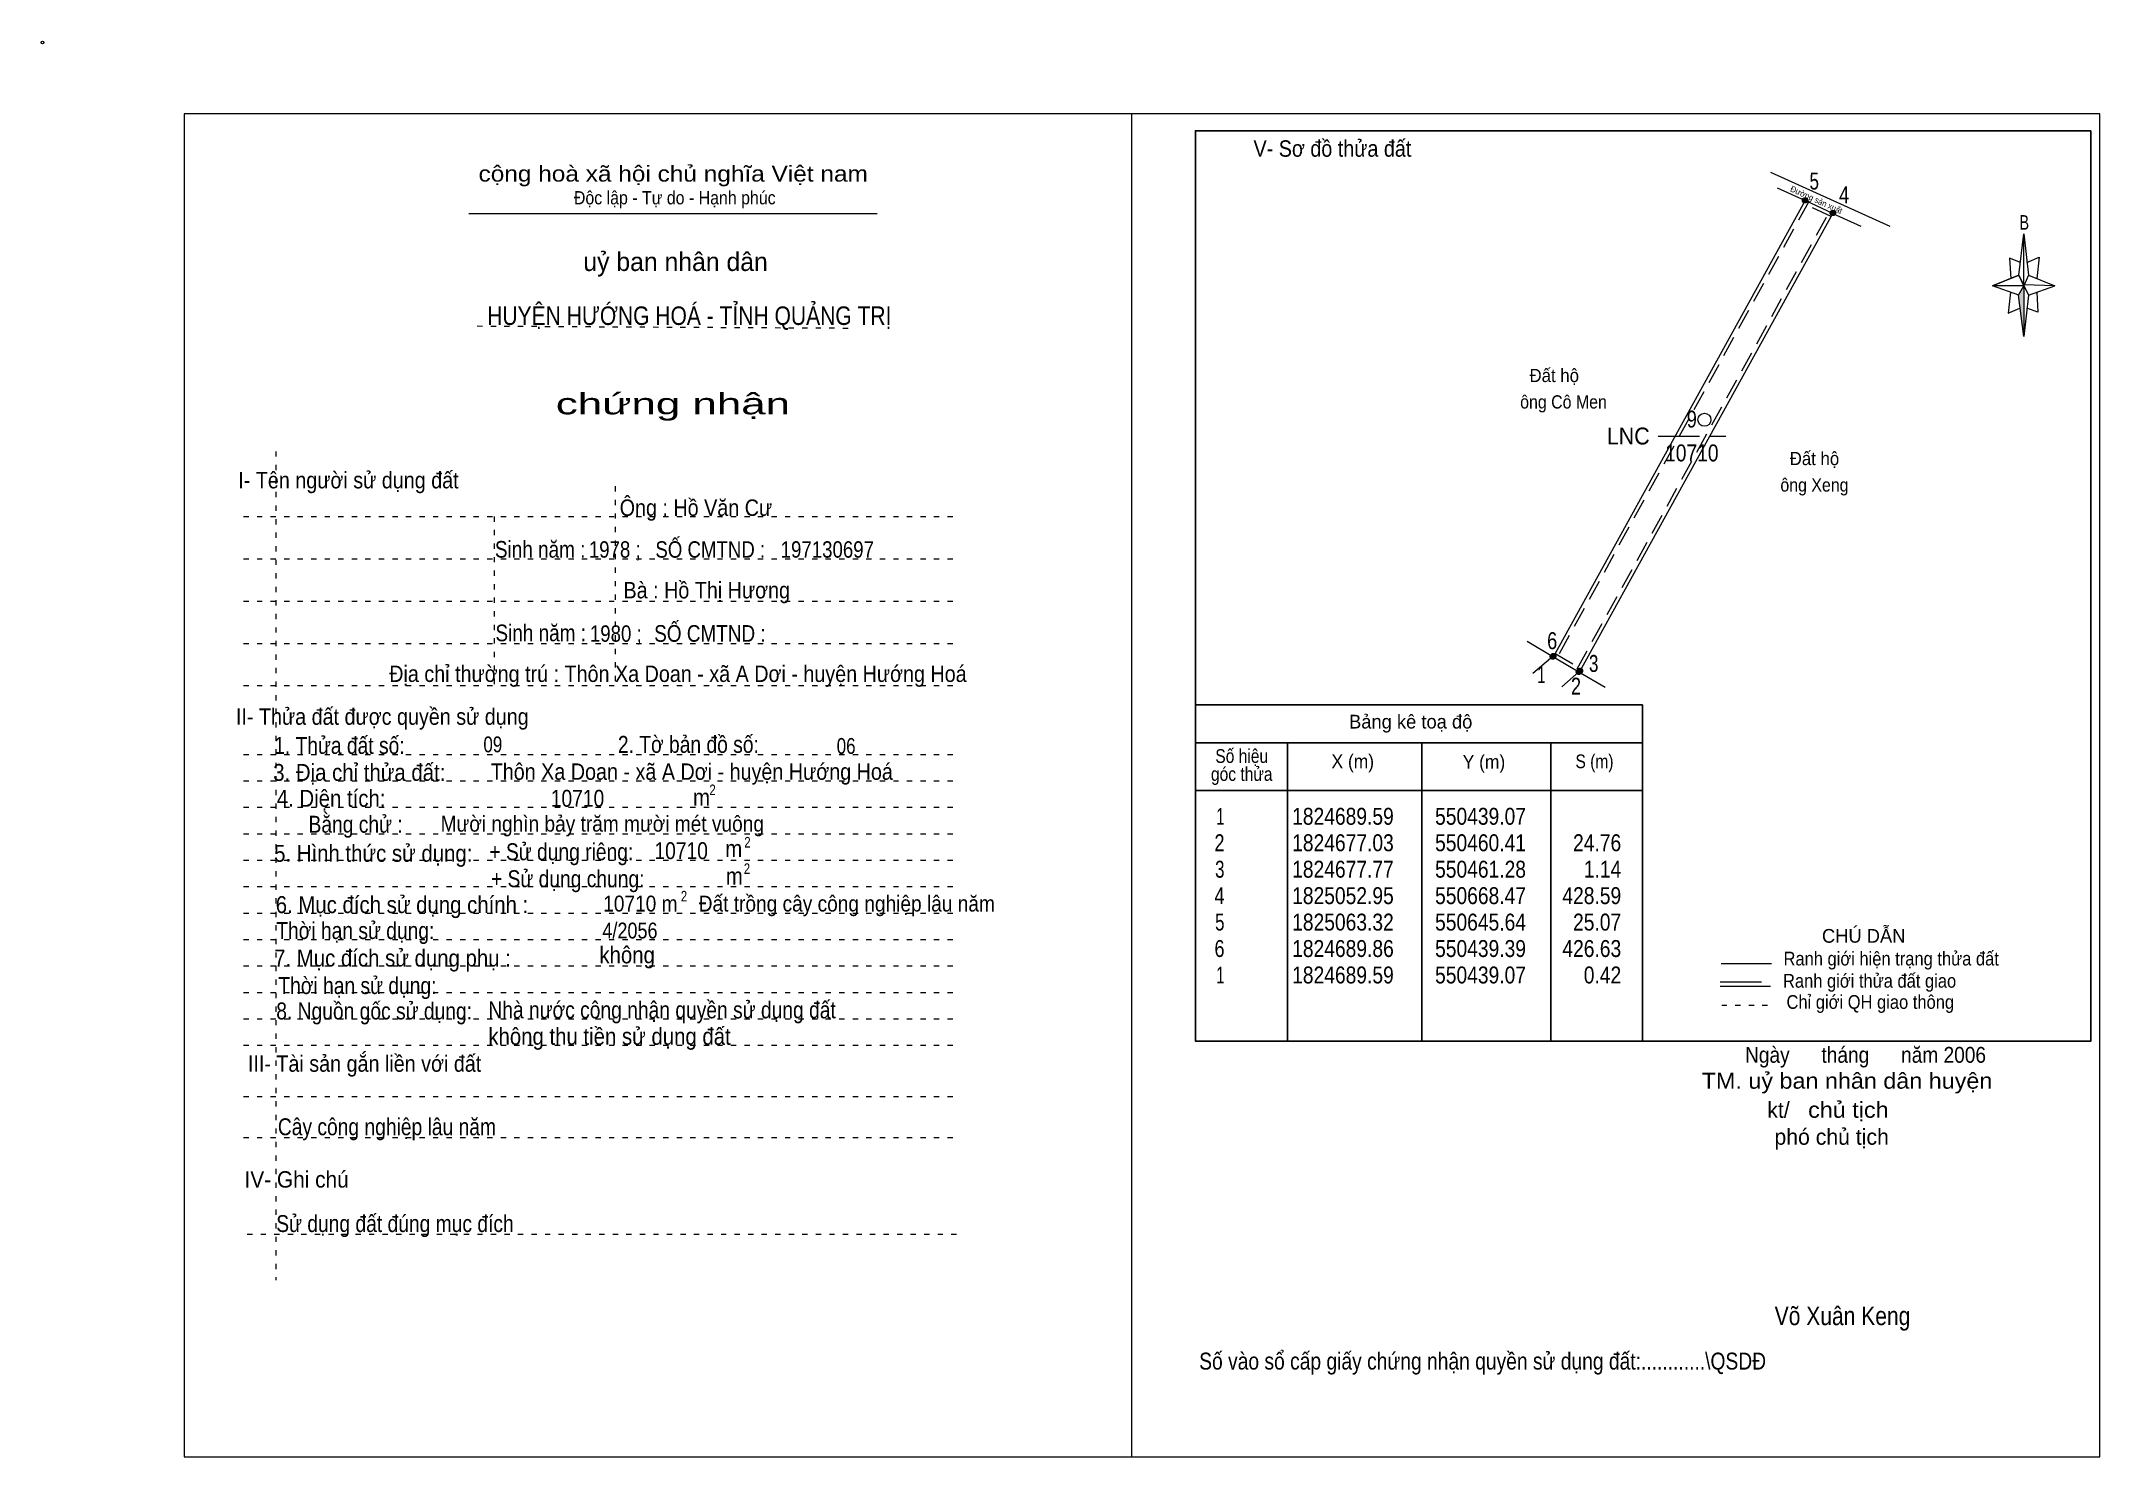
# Model space of a CAD drawing. Header units: centimetres. Extents: x -1.6 to 37.4, y -1.3 to 25.5.
import ezdxf
from ezdxf.enums import TextEntityAlignment as Align

# ---------------------------------------------------------------- set-up
doc = ezdxf.new("R2010")
doc.units = ezdxf.units.CM
doc.header["$LTSCALE"] = 0.13
for name, pattern in [('DOTTED', [1.5, 0.3, -1.2]), ('LONG_DASHED', [7.5, 6, -1.5]), ('MEDIUM_DASHED', [4.5, 3, -1.5])]:
    doc.linetypes.add(name, pattern=pattern)
for name, color, linetype, lineweight in [('1', 7, 'DOTTED', 13), ('10', 7, 'Continuous', 13), ('2', 7, 'Continuous', 25), ('3', 7, 'Continuous', 13), ('30', 7, 'Continuous', 13), ('32', 7, 'LONG_DASHED', 13), ('33', 7, 'LONG_DASHED', 13), ('35', 7, 'Continuous', 13)]:
    doc.layers.add(name, color=color, linetype=linetype, lineweight=lineweight)

msp = doc.modelspace()

# ---------------------------------------------------------------- hatches: boundary and pattern name
at = {"layer": '30'}
msp.add_hatch(color=256, dxfattribs=at).paths.add_polyline_path([(35.91, 20.87), (35.91, 19.91), (35.81, 20.69)])
at = {"layer": '32'}
for points in [[(31.8256, 22.486, 1), (31.7256, 22.486, 1)], [(32.3524, 22.2467, 1), (32.2524, 22.2467, 1)], [(27.0583, 13.861, 1), (26.9583, 13.861, 1)], [(27.0657, 13.8673, 1), (26.9657, 13.8673, 1)], [(27.5709, 13.5882, 1), (27.4709, 13.5882, 1)], [(27.5508, 13.5712, 1), (27.4508, 13.5712, 1)]]:
    msp.add_hatch(color=256, dxfattribs=at).paths.add_polyline_path(points)

# ---------------------------------------------------------------- linework, layer by layer
at = {"layer": '1', "linetype": 'Continuous'}
msp.add_line((6.51, 22.24), (14.23, 22.24), dxfattribs=at)
at = {"layer": '1'}
for p, q in [((6.67, 20.11), (13.82, 20.07)), ((2.86, 17.74), (2.86, 2.07)), ((9.28, 17.08), (9.28, 13.31)), ((2.25, 16.51), (15.75, 16.51)), ((6.99, 16.51), (6.99, 13.31)), ((2.25, 15.71), (15.75, 15.71)), ((2.25, 14.91), (15.75, 14.91)), ((2.25, 14.11), (15.75, 14.11)), ((2.25, 13.31), (15.75, 13.31)), ((2.25, 12.01), (15.75, 12.01)), ((2.25, 11.51), (15.75, 11.51)), ((2.25, 11.01), (15.75, 11.01)), ((2.25, 10.51), (15.75, 10.51)), ((2.25, 10.01), (15.75, 10.01)), ((2.25, 9.51), (15.75, 9.51)), ((2.25, 9.01), (15.75, 9.01)), ((2.25, 8.51), (15.75, 8.51)), ((2.25, 8.01), (15.75, 8.01)), ((2.25, 7.51), (15.75, 7.51)), ((2.25, 7.01), (15.75, 7.01)), ((2.25, 6.51), (15.75, 6.51)), ((2.25, 5.54), (15.75, 5.54)), ((2.25, 4.77), (15.75, 4.77)), ((2.32, 2.94), (15.82, 2.94))]:
    msp.add_line(p, q, dxfattribs=at)
at = {"layer": '1', "linetype": 'Continuous'}
msp.add_circle((29.874, 18.3372), 0.124, dxfattribs=at)
at = {"layer": '10'}
for p, q in [((31.12, 23.02), (33.38, 22)), ((31.25, 22.72), (31.78, 22.48)), ((32.3, 22.24), (32.83, 22)), ((26.52, 14.15), (27.01, 13.86)), ((27.01, 13.86), (26.63, 13.54)), ((27.5, 13.57), (27.18, 13.29)), ((27.5, 13.57), (28, 13.28))]:
    msp.add_line(p, q, dxfattribs=at)
at = {"layer": '10', "linetype": 'MEDIUM_DASHED'}
for p, q in [((31.84, 22.45), (27.08, 13.83)), ((32.27, 22.18), (31.75, 22.42)), ((27.05, 13.92), (27.54, 13.63))]:
    msp.add_line(p, q, dxfattribs=at)
at = {"layer": '10'}
for points in [[(31.78, 22.48), (27.02, 13.86), (27.01, 13.86), (27.5, 13.57)], [(27.5, 13.57), (27.52, 13.58), (32.3, 22.24), (31.78, 22.48)]]:
    msp.add_lwpolyline(points, dxfattribs=at)
at = {"layer": '10', "linetype": 'MEDIUM_DASHED'}
msp.add_lwpolyline([(27.47, 13.63), (27.47, 13.63), (32.24, 22.27)], dxfattribs=at)
at = {"layer": '10'}
msp.add_circle((-1.55, 25.47), 0.025, dxfattribs=at)
at = {"layer": '2'}
for p, q in [((20.25, 12.95), (28.7, 12.95)), ((28.7, 6.59), (28.7, 12.95)), ((20.25, 12.23), (28.7, 12.23)), ((21.99, 6.59), (21.99, 12.23)), ((24.53, 10.89), (24.53, 12.23)), ((26.97, 12.23), (26.97, 6.59)), ((20.25, 11.33), (28.7, 11.33))]:
    msp.add_line(p, q, dxfattribs=at)
msp.add_lwpolyline([(37.18, 23.8), (20.25, 23.8), (20.25, 6.59), (37.18, 6.59)], close=True, dxfattribs=at)
msp.add_lwpolyline([(24.53, 6.59), (24.53, 10.39), (24.53, 10.89)], dxfattribs=at)
at = {"layer": '3'}
msp.add_line((19.04, 24.12), (19.04, -1.27), dxfattribs=at)
for points in [[(19.04, 24.12), (1.13, 24.12), (1.13, -1.27), (19.04, -1.27)], [(19.04, -1.27), (37.35, -1.27), (37.35, 24.12), (19.04, 24.12)]]:
    msp.add_lwpolyline(points, dxfattribs=at)
at = {"layer": '30'}
for p, q in [((35.82, 21.07), (35.91, 21.85)), ((36, 21.07), (36.5, 20.87)), ((35.82, 20.69), (35.32, 20.87)), ((36, 20.69), (35.91, 19.91)), ((36.16, 20.75), (36.18, 20.37)), ((36.18, 20.37), (35.97, 20.45))]:
    msp.add_line(p, q, dxfattribs=at)
for points in [[(35.91, 21.85), (36, 21.07), (35.91, 20.87)], [(35.91, 20.87), (35.32, 20.87), (35.82, 21.07), (36, 20.69), (36.5, 20.87), (35.91, 20.89)], [(35.91, 20.87), (35.91, 19.91), (35.81, 20.69)]]:
    msp.add_lwpolyline(points, close=True, dxfattribs=at)
for points in [[(35.97, 21.31), (36.2, 21.41), (36.16, 21.01)], [(35.91, 20.87), (35.82, 21.07), (35.32, 20.87)], [(35.85, 21.31), (35.64, 21.39), (35.67, 21.01)], [(35.66, 20.75), (35.62, 20.35), (35.84, 20.45)], [(35.91, 20.87), (36, 20.69), (36.5, 20.87)]]:
    msp.add_lwpolyline(points, dxfattribs=at)
at = {"layer": '32'}
for centre in [(31.7756, 22.486), (32.3024, 22.2467), (27.0083, 13.861), (27.0157, 13.8673), (27.5209, 13.5882), (27.5008, 13.5712)]:
    msp.add_circle(centre, 0.05, dxfattribs=at)
at = {"layer": '33'}
msp.add_line((29, 18.03), (30.28, 18.03), dxfattribs=at)
at = {"layer": '35'}
for p, q in [((30.19, 8.06), (31.14, 8.06)), ((30.17, 7.63), (31.12, 7.63))]:
    msp.add_line(p, q, dxfattribs=at)
at = {"layer": '35', "linetype": 'LONG_DASHED'}
msp.add_line((30.17, 7.71), (31.12, 7.71), dxfattribs=at)
at = {"layer": '35', "linetype": 'DOTTED'}
msp.add_line((30.2, 7.27), (31.19, 7.27), dxfattribs=at)

# ---------------------------------------------------------------- texts
at = {"layer": '1'}
for s, height, width, p in [('V- Sơ đồ thửa đất', 0.31, 0.9, (22.84, 23.31)), ('cộng hoà xã hội chủ nghĩa Việt nam', 0.3, 1.15, (10.375, 22.84)), ('Độc lập - Tự do - Hạnh phúc', 0.25, 0.9, (10.405, 22.41)), ('chứng nhận', 0.4, 1.55, (10.37, 18.44)), ('I- Tên người sử dụng đất', 0.31, 0.9, (4.235, 17.04)), ('II- Thửa đất được quyền sử dụng', 0.31, 0.9, (4.875, 12.57)), ('III- Tài sản gắn liền với đất', 0.31, 0.9, (4.54, 6.01)), ('IV- Ghi chú', 0.31, 0.95, (3.255, 3.82))]:
    msp.add_text(s, height=height, dxfattribs=dict(at, width=width)).set_placement(p, align=Align.CENTER)
at = {"layer": '1', "width": 0.95}
msp.add_text('Đường sản xuất', height=0.1154, rotation=335.571, dxfattribs=at).set_placement((31.9661, 22.4428), align=Align.CENTER)
at = {"layer": '1'}
msp.add_text('uỷ ban nhân dân', height=0.35, dxfattribs=at).set_placement((10.42, 21.15), align=Align.CENTER)
at = {"layer": '10'}
for s, width, p in [('  Đất hộ', 0.95, (26.39, 19.05)), ('ông Cô Men', 0.9, (26.39, 18.55)), ('  Đất hộ', 0.95, (31.31, 17.48)), ('ông Xeng', 0.9, (31.31, 16.98))]:
    msp.add_text(s, height=0.25, dxfattribs=dict(at, width=width)).set_placement(p)
for s, height, width, p in [('Ông : Hồ Văn Cư', 0.31, 0.9, (10.805, 16.52)), ('Sinh năm :', 0.3149, 0.85, (7.86, 15.73)), ('1978 ;', 0.31, 0.85, (9.27, 15.73)), ('SỐ CMTND :   197130697', 0.31, 0.85, (12.105, 15.73)), ('Bà : Hồ Thị Hương', 0.31, 0.9, (11.01, 14.96)), ('Sinh năm :', 0.3149, 0.85, (7.87, 14.15)), ('1980 ;', 0.31, 0.85, (9.29, 14.14)), ('SỐ CMTND :', 0.3149, 0.85, (11.07, 14.14)), ('Địa chỉ thường trú : Thôn Xa Doan - xã A Dơi - huyện Hướng Hoá', 0.31, 0.9, (10.465, 13.38)), ('09', 0.3, 0.8, (6.965, 12.05)), ('06', 0.3, 0.8, (13.645, 12.02)), (' Thôn Xa Doan - xã A Dơi - huyện Hướng Hoá', 0.31, 0.9, (10.675, 11.53)), ('Mười nghìn bảy trăm mười mét vuông ', 0.3, 0.9, (9.085, 10.55)), ('10710 m    Đất trồng cây công nghiệp lâu năm ', 0.3, 0.9, (12.805, 9.04)), ('4/2056 ', 0.3, 0.85, (9.605, 8.53)), ('Ngày      tháng      năm 2006', 0.3, 0.9, (32.92, 6.18)), ('TM. uỷ ban nhân dân huyện', 0.3, 1.1, (32.57, 5.69)), ('chủ tịch', 0.3, 1.1, (32.595, 5.14)), ('Võ Xuân Keng ', 0.35, 0.85, (32.54, 1.22))]:
    msp.add_text(s, height=height, dxfattribs=dict(at, width=width)).set_placement(p, align=Align.CENTER)
for s, p in [('kt/ ', (31.33, 5.14)), ('phó chủ tịch ', (32.335, 4.63))]:
    msp.add_text(s, height=0.3, dxfattribs=at).set_placement(p, align=Align.CENTER)
at = {"layer": '2'}
for s, height, width, p in [('HUYỆN HƯỚNG HOÁ - TỈNH QUẢNG TRỊ', 0.35, 0.85, (10.68, 20.13)), ('Số hiệu', 0.2591, 0.85, (21.125, 11.85)), ('3. Địa chỉ thửa đất:', 0.32, 0.9, (4.44, 11.51)), ('góc thửa', 0.2591, 0.85, (21.125, 11.51)), ('X (m)', 0.2591, 0.95, (23.225, 11.75)), ('Y (m)', 0.2591, 0.95, (25.705, 11.74)), ('S (m)', 0.2591, 0.85, (27.795, 11.75)), ('Số vào sổ cấp giấy chứng nhận quyền sử dụng đất:............\\QSDĐ', 0.32, 0.85, (25.68, 0.38))]:
    msp.add_text(s, height=height, dxfattribs=dict(at, width=width)).set_placement(p, align=Align.CENTER)
msp.add_text('Bảng kê toạ độ', height=0.2591, dxfattribs=at).set_placement((24.32, 12.5), align=Align.CENTER)
for s, height, width, p in [('1. Thửa đất số:', 0.32, 0.85, (2.83, 12.02)), ('2. Tờ bản đồ số:', 0.32, 0.85, (9.33, 12.04)), ('4. Diện tích:', 0.32, 0.9, (2.88, 11.02)), ('10710', 0.32, 0.85, (8.06, 11.02)), ('m', 0.32, 0.9, (10.75, 11.04)), ('2', 0.2, 0.8, (11.06, 11.24)), ('Bằng chử :', 0.32, 0.85, (3.48, 10.53)), ('5. Hình thức sử dụng:', 0.32, 0.9, (2.83, 9.98)), ('+ Sử dụng riêng:', 0.32, 0.85, (6.9, 10.01)), ('10710', 0.32, 0.85, (10.02, 10.03)), ('m', 0.32, 0.9, (11.36, 10.07)), ('2', 0.2, 0.8, (11.72, 10.25)), ('+ Sử dụng chung:', 0.32, 0.85, (6.93, 9.5)), ('m', 0.32, 0.9, (11.37, 9.55)), ('2', 0.2, 0.8, (11.71, 9.75)), ('6. Mục đích sử dụng chính : ', 0.32, 0.9, (2.86, 9.01)), ('2', 0.2, 0.8, (10.52, 9.23)), ('Thời hạn sử dụng: ', 0.32, 0.85, (2.87, 8.52)), ('7. Mục đích sử dụng phụ : ', 0.32, 0.9, (2.83, 8)), ('không', 0.32, 0.9, (8.98, 8.06)), ('Thời hạn sử dụng: ', 0.32, 0.85, (2.91, 7.48)), ('8. Nguồn gốc sử dụng: ', 0.32, 0.85, (2.87, 7)), ('Nhà nước công nhận quyền sử dụng đất ', 0.32, 0.85, (6.88, 7.02)), ('không thu tiền sử dụng đất', 0.32, 0.9, (6.88, 6.52)), ('Cây công nghiệp lâu năm', 0.32, 0.85, (2.9, 4.81)), ('Sử dụng đất đúng mục đích', 0.32, 0.85, (2.87, 2.98))]:
    msp.add_text(s, height=height, dxfattribs=dict(at, width=width)).set_placement(p)
at = {"layer": '30', "width": 0.75}
msp.add_text('B', height=0.2756, dxfattribs=at).set_placement((35.92, 21.93), align=Align.CENTER)
at = {"layer": '30'}
for s, width, p in [('1', 0.65, (20.8, 10.68)), ('1824689.59', 0.85, (24, 10.68)), ('550439.07', 0.85, (26.5, 10.68)), ('550439.07', 0.85, (26.5, 10.68)), ('2', 0.8, (20.8, 10.18)), ('1824677.03', 0.85, (24, 10.18)), ('550460.41', 0.85, (26.5, 10.18)), ('24.76', 0.85, (28.3, 10.18)), ('3', 0.75, (20.8, 9.68)), ('1824677.77', 0.85, (24, 9.68)), ('550461.28', 0.85, (26.5, 9.68)), ('1.14', 0.85, (28.3, 9.68)), ('4', 0.8, (20.8, 9.18)), ('1825052.95', 0.85, (24, 9.18)), ('550668.47', 0.85, (26.5, 9.18)), ('428.59', 0.85, (28.3, 9.18)), ('5', 0.75, (20.8, 8.68)), ('1825063.32', 0.85, (24, 8.68)), ('550645.64', 0.85, (26.5, 8.68)), ('25.07', 0.85, (28.3, 8.68)), ('6', 0.8, (20.8, 8.18)), ('1824689.86', 0.85, (24, 8.18)), ('550439.39', 0.85, (26.5, 8.18)), ('426.63', 0.85, (28.3, 8.18)), ('1', 0.65, (20.8, 7.68)), ('1824689.59', 0.85, (24, 7.68)), ('550439.07', 0.85, (26.5, 7.68)), ('0.42', 0.85, (28.3, 7.68))]:
    msp.add_text(s, height=0.32, dxfattribs=dict(at, width=width)).set_placement(p, align=Align.RIGHT)
at = {"layer": '32'}
for s, width, p in [('5', 0.75, (31.95, 22.69)), ('4', 0.8, (32.515, 22.43)), ('6', 0.8, (26.995, 14)), ('1', 0.65, (26.79, 13.36)), ('3', 0.75, (27.78, 13.57)), ('2', 0.8, (27.445, 13.14))]:
    msp.add_text(s, height=0.32, dxfattribs=dict(at, width=width)).set_placement(p, align=Align.CENTER)
at = {"layer": '33'}
for s, width, p in [('9', 0.8, (29.635, 18.19)), ('10710', 0.85, (29.635, 17.55))]:
    msp.add_text(s, height=0.32, dxfattribs=dict(at, width=width)).set_placement(p, align=Align.CENTER)
at = {"layer": '33', "width": 0.95}
msp.add_text('LNC', height=0.32, dxfattribs=at).set_placement((28.84, 17.87), align=Align.RIGHT)
at = {"layer": '35'}
msp.add_text('CHÚ DẪN', height=0.2591, dxfattribs=at).set_placement((32.885, 8.45), align=Align.CENTER)
at = {"layer": '35', "width": 0.9}
for s, p in [('Ranh giới hiện trạng thửa đất', (33.405, 8.02)), ('Ranh giới thửa đất giao ', (33.04, 7.6)), ('Chỉ giới QH giao thông', (33.01, 7.2))]:
    msp.add_text(s, height=0.2591, dxfattribs=at).set_placement(p, align=Align.CENTER)

doc.saveas('drawing.dxf')
